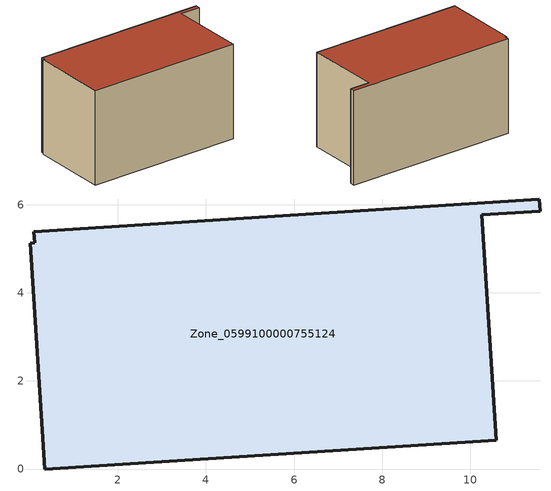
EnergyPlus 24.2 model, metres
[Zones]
Zone_0599100000755124
 floor ground (C_G): 0.02,5.12 0.12,5.13 0.09,5.38 11.57,6.13 11.59,5.85 10.26,5.77 10.59,0.66 0.35,0 z0
 wall outside (C_F): 11.59,5.85 11.57,6.13 0.09,5.38 0.12,5.13 0.02,5.12 0.35,0 10.59,0.66 10.26,5.77 11.59,5.85 z0:6.27
 roof outside (C_R): 0.12,5.13 0.02,5.12 0.35,0 10.59,0.66 10.26,5.77 11.59,5.85 11.57,6.13 0.09,5.38 z6.27
[BUILDING]
Pand.0599100000755124: North Axis=0; Terrain=City; Loads Convergence Tolerance Value=0.04; Temperature Convergence Tolerance Value=0.4; Solar Distribution=FullExterior; Maximum Number of Warmup Days=25; Minimum Number of Warmup Days=1
[Site:Location]
Rotterdam.The.Hague.AP_ZH_NLD Design_Conditions: Latitude=51.96; Longitude=4.45; Time Zone=1; Elevation=-4.5
[SITE:GROUNDTEMPERATURE:BUILDINGSURFACE]
18, 18, 18, 18, 18, 18, 18, 18, 18, 18, 18, 18
[MATERIAL] Thermal Absorptance=0.9; Solar Absorptance=0.7; Visible Absorptance=0.7
Name | Roughness | Thickness | Conductivity | Density | Specific Heat
G.TI.2006-2014 | MediumSmooth | 0.15 | 0.06 | 540 | 1210
F.TI.2006-2014 | Rough | 0.3 | 0.12 | 1920 | 840
R.TI.2006-2014 | MediumRough | 0.2 | 0.08 | 1500 | 1000
[CONSTRUCTION]
C_G: G.TI.2006-2014
C_F: F.TI.2006-2014
C_R: R.TI.2006-2014
[ZONE]
Zone_0599100000755124: Type=1; Multiplier=1; Ceiling Height=Autocalculate; Volume=Autocalculate; Floor Area=autocalculate; Part of Total Floor Area=Yes
[ZONEINFILTRATION:DESIGNFLOWRATE]
Infil_Zone_0599100000755124: Zone or ZoneList or Space or SpaceList=Zone_0599100000755124; Schedule=AlwaysOn; Design Flow Rate Calculation Method=Flow/Area; Flow Rate per Floor Area=0.0015; Constant Term Coefficient=1; Temperature Term Coefficient=0; Velocity Term Coefficient=0; Velocity Squared Term Coefficient=0
[HVACTEMPLATE:ZONE:IDEALLOADSAIRSYSTEM]
Zone_0599100000755124: Maximum Heating Supply Air Temperature=50; Minimum Cooling Supply Air Temperature=13; Maximum Heating Supply Air Humidity Ratio=0.0156; Minimum Cooling Supply Air Humidity Ratio=0.0077; Heating Limit=NoLimit; Cooling Limit=NoLimit; Dehumidification Control Type=ConstantSensibleHeatRatio; Cooling Sensible Heat Ratio=0.7; Dehumidification Setpoint=60; Humidification Control Type=None; Humidification Setpoint=30; Outdoor Air Method=None; Outdoor Air Flow Rate per Person=0.00944; Outdoor Air Flow Rate per Zone Floor Area=0; Outdoor Air Flow Rate per Zone=0; Demand Controlled Ventilation Type=None; Outdoor Air Economizer Type=NoEconomizer; Heat Recovery Type=None; Sensible Heat Recovery Effectiveness=0.7; Latent Heat Recovery Effectiveness=0.65
[ZONECONTROL:THERMOSTAT]
ThermostatControl_Zone_0599100000755124: Zone or ZoneList=Zone_0599100000755124; Control Type Schedule=DualSetpointControlType; Control 1=Thermostat_Zone_0599100000755124; Temperature Difference Between Cutout And Setpoint=0
[THERMOSTATSETPOINT:DUALSETPOINT]
Thermostat_Zone_0599100000755124: Heating Setpoint Temperature Schedule=HeatingSetpoint_Zone_0599100000755124; Cooling Setpoint Temperature Schedule=CoolingSetpoint_Zone_0599100000755124
[SCHEDULE:COMPACT]
HeatingSetpoint_Zone_0599100000755124: Through: 12/31, For: AllDays, Until: 24:00, 21
CoolingSetpoint_Zone_0599100000755124: Through: 12/31, For: AllDays, Until: 24:00, 24
DualSetpointControlType: Through: 12/31, For: AllDays, Until: 24:00, 4
AlwaysOn: Through: 12/31, For: AllDays, Until: 24:00, 1
